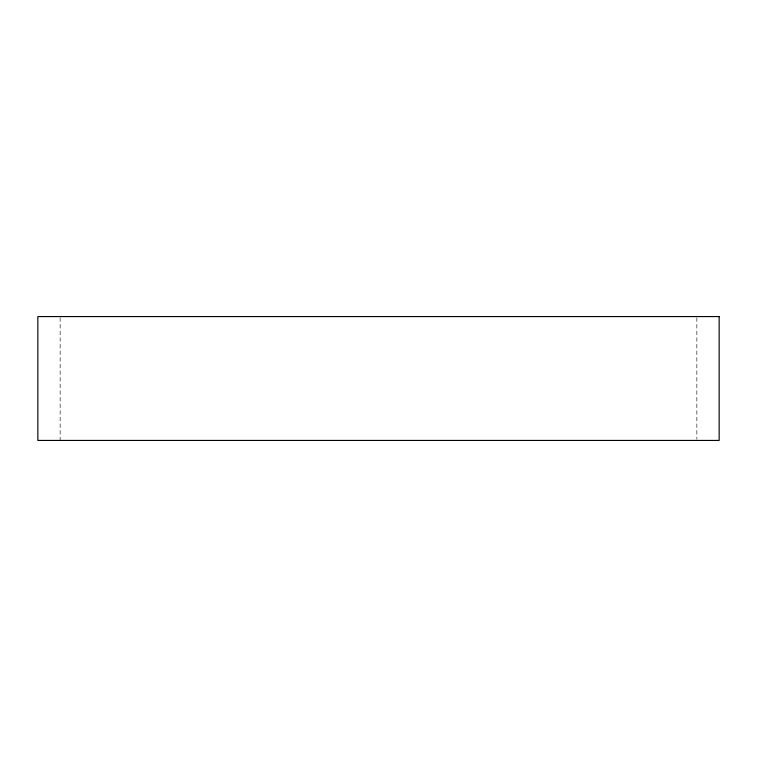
<?xml version="1.0" encoding="UTF-8"?>
<svg xmlns="http://www.w3.org/2000/svg" width="757" height="757" viewBox="0 0 757 757"><rect width="100%" height="100%" fill="white"/><g stroke="black" fill="none" stroke-linecap="round" stroke-linejoin="round"><path stroke-width="0.57" stroke-dasharray="3.79 2.84" d="M696.856 317.741L696.856 439.259M60.144 317.741L60.144 440.432"/><path stroke-width="1.14" d="M719.15 316.568L37.85 316.568L37.85 440.432L719.15 440.432L719.15 316.568"/></g></svg>
